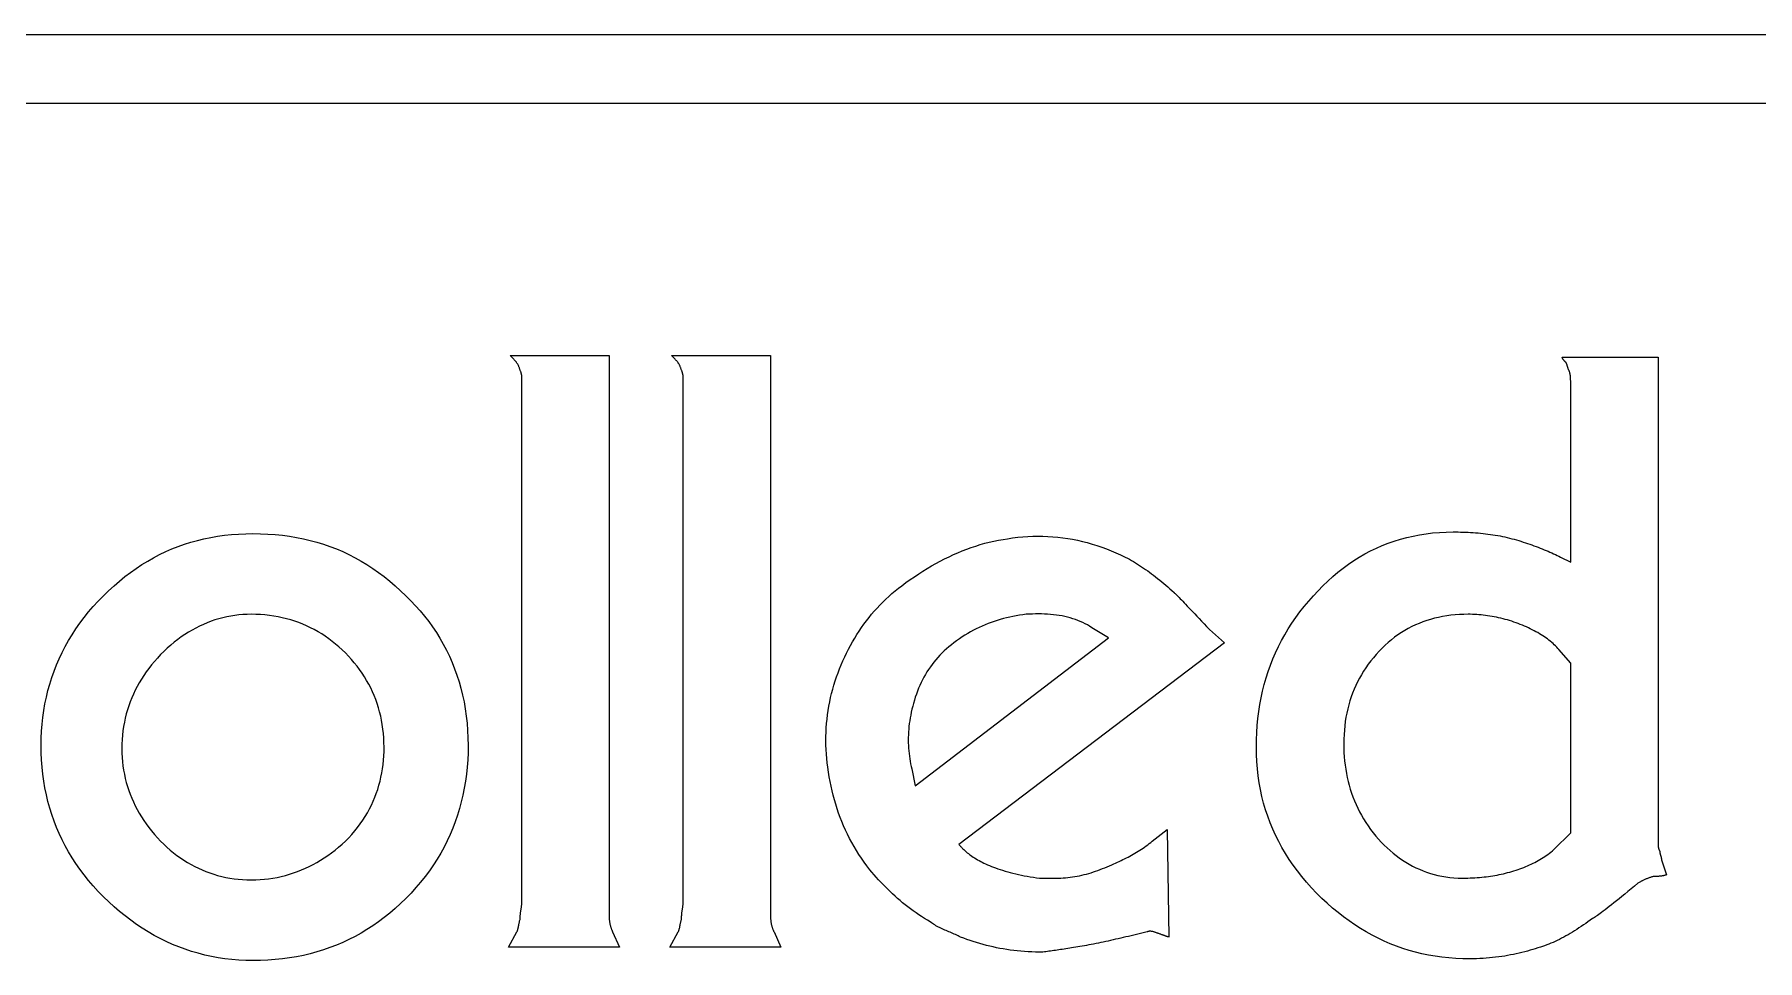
# Model space of a CAD drawing. Extents: x 18 to 129, y 140 to 152.
# Drawn here: x 104.18 to 113.08, y 140.4 to 145.18 of the extents above; entities that cross this region are included whole.
import ezdxf

# ---------------------------------------------------------------- set-up
doc = ezdxf.new("R2010")
doc.units = 0
doc.layers.add('LAYER_1', color=7, linetype='CONTINUOUS')

msp = doc.modelspace()

# ---------------------------------------------------------------- linework, layer by layer
at = {"layer": 'LAYER_1', "color": 7}
for points in [[(74.0754, 145.1825), (128.7745, 145.1825), (128.7745, 144.8265), (74.0754, 144.8265)], [(105.9885, 141.5006), (105.9885, 141.5006)], [(106.4227, 141.5093), (106.4227, 141.5093)], [(109.0713, 140.9101), (109.0713, 140.9101)]]:
    msp.add_lwpolyline(points, close=True, dxfattribs=at)
for points in [[(106.6832, 143.4718), (106.6821, 143.474), (106.6809, 143.4762), (106.6796, 143.4783), (106.6782, 143.4805), (106.6767, 143.4827), (106.6752, 143.4848), (106.6736, 143.487), (106.672, 143.4892), (106.6702, 143.4914), (106.6685, 143.4935), (106.6666, 143.4957), (106.6648, 143.4979), (106.6628, 143.5), (106.6609, 143.5022), (106.6589, 143.5044), (106.6568, 143.5065), (106.6548, 143.5087), (106.6527, 143.5109), (106.6506, 143.5131), (106.6484, 143.5152), (106.6463, 143.5174), (106.6441, 143.5196), (106.642, 143.5217), (106.6398, 143.5239)], [(106.6398, 143.5239), (107.1521, 143.5239), (107.1521, 140.7017)], [(107.5169, 143.4718), (107.5157, 143.474), (107.5145, 143.4762), (107.5132, 143.4783), (107.5118, 143.4805), (107.5104, 143.4827), (107.5088, 143.4848), (107.5073, 143.487), (107.5056, 143.4892), (107.5039, 143.4914), (107.5021, 143.4935), (107.5003, 143.4957), (107.4984, 143.4979), (107.4965, 143.5), (107.4945, 143.5022), (107.4925, 143.5044), (107.4905, 143.5065), (107.4884, 143.5087), (107.4863, 143.5109), (107.4842, 143.5131), (107.4821, 143.5152), (107.4799, 143.5174), (107.4778, 143.5196), (107.4756, 143.5217), (107.4734, 143.5239)], [(107.4734, 143.5239), (107.9858, 143.5239), (107.9858, 140.7017)], [(112.0932, 143.4892), (112.0921, 143.4903), (112.091, 143.4913), (112.09, 143.4924), (112.0889, 143.4935), (112.0878, 143.4946), (112.0868, 143.4957), (112.0858, 143.4968), (112.0848, 143.4979), (112.0839, 143.499), (112.083, 143.5), (112.0821, 143.5011), (112.0813, 143.5022), (112.0805, 143.5033), (112.0797, 143.5044), (112.079, 143.5055), (112.0784, 143.5065), (112.0778, 143.5076), (112.0773, 143.5087), (112.0769, 143.5098), (112.0765, 143.5109), (112.0762, 143.512), (112.076, 143.5131), (112.0759, 143.5141), (112.0758, 143.5152)], [(112.0758, 143.5152), (112.5708, 143.5152), (112.5708, 141.0056)], [(106.7006, 143.411), (106.7005, 143.4132), (106.7004, 143.4154), (106.7002, 143.4176), (106.6999, 143.4198), (106.6995, 143.422), (106.6991, 143.4242), (106.6986, 143.4264), (106.698, 143.4287), (106.6974, 143.431), (106.6967, 143.4334), (106.696, 143.4357), (106.6952, 143.4382), (106.6943, 143.4406), (106.6934, 143.4431), (106.6925, 143.4457), (106.6916, 143.4483), (106.6906, 143.451), (106.6896, 143.4538), (106.6886, 143.4566), (106.6875, 143.4595), (106.6865, 143.4624), (106.6854, 143.4655), (106.6843, 143.4686), (106.6832, 143.4718)], [(107.5342, 143.411), (107.5342, 143.4132), (107.5341, 143.4154), (107.5338, 143.4176), (107.5335, 143.4198), (107.5332, 143.422), (107.5327, 143.4242), (107.5322, 143.4264), (107.5317, 143.4287), (107.531, 143.431), (107.5303, 143.4334), (107.5296, 143.4357), (107.5288, 143.4382), (107.528, 143.4406), (107.5271, 143.4431), (107.5262, 143.4457), (107.5252, 143.4483), (107.5242, 143.451), (107.5232, 143.4538), (107.5222, 143.4566), (107.5212, 143.4595), (107.5201, 143.4624), (107.519, 143.4655), (107.5179, 143.4686), (107.5169, 143.4718)], [(112.1106, 143.4458), (112.1095, 143.4479), (112.1086, 143.4501), (112.1077, 143.4523), (112.1069, 143.4544), (112.1061, 143.4565), (112.1054, 143.4587), (112.1048, 143.4607), (112.1041, 143.4628), (112.1035, 143.4648), (112.103, 143.4668), (112.1024, 143.4688), (112.1019, 143.4707), (112.1013, 143.4726), (112.1008, 143.4744), (112.1002, 143.4762), (112.0996, 143.4779), (112.099, 143.4796), (112.0984, 143.4812), (112.0977, 143.4827), (112.0969, 143.4842), (112.0961, 143.4855), (112.0952, 143.4868), (112.0942, 143.488), (112.0932, 143.4892)], [(112.1193, 143.3763), (112.1193, 143.3795), (112.1193, 143.3828), (112.1192, 143.386), (112.1192, 143.3893), (112.1192, 143.3925), (112.1191, 143.3957), (112.119, 143.3989), (112.1189, 143.402), (112.1188, 143.4051), (112.1186, 143.4082), (112.1184, 143.4113), (112.1182, 143.4143), (112.1179, 143.4172), (112.1175, 143.4202), (112.1171, 143.423), (112.1167, 143.4258), (112.1162, 143.4286), (112.1156, 143.4312), (112.1149, 143.4339), (112.1142, 143.4364), (112.1134, 143.4389), (112.1126, 143.4412), (112.1116, 143.4435), (112.1106, 143.4458)], [(106.7006, 140.7017), (106.7006, 143.411)], [(107.5342, 140.7017), (107.5342, 143.411)], [(112.0672, 142.4819), (112.1193, 142.4558), (112.1193, 143.3502)], [(104.5383, 142.2821), (104.5656, 142.3087), (104.5933, 142.3341), (104.6214, 142.3583), (104.6498, 142.3813), (104.6787, 142.4032), (104.7079, 142.4239), (104.7376, 142.4435), (104.7676, 142.4619), (104.7981, 142.4792), (104.829, 142.4953), (104.8604, 142.5103), (104.8922, 142.5242), (104.9244, 142.5369), (104.9571, 142.5485), (104.9903, 142.559), (105.024, 142.5684), (105.0581, 142.5766), (105.0927, 142.5838), (105.1278, 142.5898), (105.1635, 142.5947), (105.1996, 142.5985), (105.2363, 142.6013), (105.2735, 142.6029), (105.3112, 142.6034)], [(105.3112, 142.6034), (105.35, 142.6029), (105.3882, 142.6013), (105.426, 142.5985), (105.4632, 142.5947), (105.4999, 142.5898), (105.536, 142.5838), (105.5716, 142.5766), (105.6067, 142.5684), (105.6413, 142.559), (105.6754, 142.5485), (105.709, 142.5369), (105.7421, 142.5242), (105.7747, 142.5103), (105.8068, 142.4953), (105.8384, 142.4792), (105.8695, 142.4619), (105.9001, 142.4435), (105.9303, 142.4239), (105.96, 142.4032), (105.9892, 142.3813), (106.0179, 142.3583), (106.0462, 142.3341), (106.074, 142.3087), (106.1014, 142.2821)], [(108.6631, 142.3342), (108.6849, 142.3503), (108.7067, 142.3659), (108.7287, 142.381), (108.7507, 142.3957), (108.7728, 142.4098), (108.795, 142.4235), (108.8173, 142.4367), (108.8397, 142.4494), (108.8622, 142.4616), (108.8847, 142.4732), (108.9074, 142.4843), (108.9301, 142.4949), (108.953, 142.5049), (108.9759, 142.5144), (108.9989, 142.5234), (109.022, 142.5317), (109.0452, 142.5395), (109.0685, 142.5467), (109.0919, 142.5534), (109.1154, 142.5594), (109.139, 142.5648), (109.1626, 142.5696), (109.1864, 142.5738), (109.2102, 142.5774)], [(109.2102, 142.5774), (109.2362, 142.5814), (109.2623, 142.5846), (109.2883, 142.5872), (109.3143, 142.589), (109.3403, 142.5901), (109.3662, 142.5906), (109.3921, 142.5903), (109.418, 142.5893), (109.4437, 142.5876), (109.4695, 142.5853), (109.4951, 142.5822), (109.5206, 142.5785), (109.5461, 142.5741), (109.5715, 142.569), (109.5967, 142.5632), (109.6219, 142.5568), (109.6469, 142.5497), (109.6718, 142.542), (109.6966, 142.5336), (109.7212, 142.5245), (109.7456, 142.5148), (109.7699, 142.5045), (109.7941, 142.4935), (109.8181, 142.4819)], [(110.7906, 142.2821), (110.8148, 142.3087), (110.8395, 142.3342), (110.8647, 142.3586), (110.8905, 142.382), (110.9167, 142.4042), (110.9436, 142.4253), (110.9709, 142.4453), (110.9987, 142.4642), (111.0271, 142.4819), (111.056, 142.4986), (111.0853, 142.5141), (111.1152, 142.5285), (111.1456, 142.5418), (111.1764, 142.5539), (111.2078, 142.5649), (111.2396, 142.5748), (111.2719, 142.5835), (111.3047, 142.5911), (111.338, 142.5975), (111.3718, 142.6027), (111.406, 142.6068), (111.4407, 142.6098), (111.4758, 142.6115), (111.5114, 142.6121)], [(111.5114, 142.6121), (111.5244, 142.6121), (111.5374, 142.6119), (111.5505, 142.6117), (111.5635, 142.6114), (111.5764, 142.6109), (111.5894, 142.6104), (111.6024, 142.6097), (111.6153, 142.6089), (111.6282, 142.608), (111.641, 142.607), (111.6538, 142.6058), (111.6666, 142.6045), (111.6793, 142.6031), (111.692, 142.6015), (111.7047, 142.5998), (111.7172, 142.598), (111.7297, 142.596), (111.7422, 142.5938), (111.7546, 142.5915), (111.7669, 142.589), (111.7791, 142.5864), (111.7913, 142.5835), (111.8033, 142.5805), (111.8153, 142.5774)], [(111.8153, 142.5774), (111.8272, 142.5741), (111.839, 142.5707), (111.8507, 142.5672), (111.8623, 142.5637), (111.8738, 142.56), (111.8852, 142.5564), (111.8965, 142.5526), (111.9076, 142.5488), (111.9187, 142.5449), (111.9296, 142.5409), (111.9404, 142.5369), (111.951, 142.5329), (111.9615, 142.5288), (111.9719, 142.5246), (111.9821, 142.5205), (111.9922, 142.5163), (112.0022, 142.512), (112.0119, 142.5078), (112.0216, 142.5035), (112.031, 142.4992), (112.0403, 142.4949), (112.0494, 142.4905), (112.0584, 142.4862), (112.0672, 142.4819)], [(109.8181, 142.4819), (109.8289, 142.4764), (109.8396, 142.4707), (109.8503, 142.4648), (109.8608, 142.4587), (109.8714, 142.4525), (109.8818, 142.4461), (109.8923, 142.4394), (109.9026, 142.4327), (109.913, 142.4257), (109.9233, 142.4186), (109.9337, 142.4112), (109.944, 142.4037), (109.9543, 142.396), (109.9646, 142.3882), (109.9749, 142.3801), (109.9853, 142.3719), (109.9957, 142.3635), (110.0061, 142.3549), (110.0166, 142.3461), (110.0271, 142.3371), (110.0377, 142.328), (110.0484, 142.3187), (110.0591, 142.3092), (110.0699, 142.2995)], [(104.217, 141.5093), (104.2176, 141.546), (104.2192, 141.5824), (104.2219, 141.6184), (104.2257, 141.654), (104.2307, 141.6892), (104.2367, 141.7241), (104.2438, 141.7585), (104.2521, 141.7926), (104.2614, 141.8263), (104.2719, 141.8596), (104.2835, 141.8925), (104.2963, 141.925), (104.3101, 141.9571), (104.3251, 141.9888), (104.3413, 142.02), (104.3585, 142.0509), (104.377, 142.0813), (104.3965, 142.1113), (104.4173, 142.1409), (104.4391, 142.17), (104.4622, 142.1987), (104.4864, 142.227), (104.5118, 142.2548), (104.5383, 142.2821)], [(106.1014, 142.2821), (106.1269, 142.2569), (106.1515, 142.2309), (106.175, 142.2044), (106.1976, 142.1772), (106.2191, 142.1495), (106.2395, 142.1211), (106.2589, 142.0921), (106.2773, 142.0625), (106.2946, 142.0323), (106.3109, 142.0014), (106.3261, 141.97), (106.3402, 141.938), (106.3532, 141.9055), (106.3652, 141.8723), (106.376, 141.8385), (106.3857, 141.8042), (106.3943, 141.7693), (106.4018, 141.7338), (106.4082, 141.6978), (106.4134, 141.6612), (106.4174, 141.624), (106.4204, 141.5863), (106.4221, 141.5481), (106.4227, 141.5093)], [(108.3505, 141.9261), (108.3594, 141.9466), (108.3686, 141.9668), (108.3782, 141.9867), (108.3881, 142.0064), (108.3984, 142.0258), (108.4091, 142.0448), (108.4202, 142.0636), (108.4316, 142.0821), (108.4433, 142.1003), (108.4554, 142.1182), (108.4679, 142.1357), (108.4808, 142.153), (108.494, 142.1699), (108.5075, 142.1865), (108.5215, 142.2028), (108.5358, 142.2188), (108.5504, 142.2344), (108.5654, 142.2497), (108.5808, 142.2647), (108.5965, 142.2793), (108.6126, 142.2936), (108.6291, 142.3075), (108.6459, 142.321), (108.6631, 142.3342)], [(110.0699, 142.2995), (110.0712, 142.2982), (110.0731, 142.2963), (110.0756, 142.2938), (110.0786, 142.2908), (110.0821, 142.2872), (110.0862, 142.2831), (110.0908, 142.2784), (110.0959, 142.2731), (110.1016, 142.2673), (110.1079, 142.2609), (110.1147, 142.2539), (110.122, 142.2463), (110.1299, 142.2382), (110.1383, 142.2294), (110.1472, 142.2201), (110.1567, 142.2101), (110.1668, 142.1995), (110.1774, 142.1884), (110.1885, 142.1766), (110.2001, 142.1642), (110.2124, 142.1512), (110.2251, 142.1376), (110.2384, 142.1234), (110.2523, 142.1085)], [(110.4954, 141.5006), (110.4959, 141.5384), (110.4974, 141.5757), (110.4999, 141.6125), (110.5034, 141.6489), (110.5079, 141.6849), (110.5134, 141.7204), (110.52, 141.7555), (110.5276, 141.7901), (110.5361, 141.8242), (110.5458, 141.8579), (110.5564, 141.8911), (110.5681, 141.9239), (110.5809, 141.9563), (110.5946, 141.9881), (110.6095, 142.0196), (110.6253, 142.0506), (110.6423, 142.0811), (110.6602, 142.1112), (110.6793, 142.1408), (110.6994, 142.17), (110.7206, 142.1987), (110.7429, 142.227), (110.7662, 142.2548), (110.7906, 142.2821)], [(105.3025, 142.1866), (105.2809, 142.1862), (105.2594, 142.1852), (105.2382, 142.1834), (105.2171, 142.1808), (105.1962, 142.1776), (105.1755, 142.1736), (105.155, 142.1689), (105.1346, 142.1635), (105.1144, 142.1573), (105.0944, 142.1504), (105.0746, 142.1428), (105.055, 142.1345), (105.0356, 142.1255), (105.0163, 142.1157), (104.9972, 142.1052), (104.9783, 142.094), (104.9596, 142.082), (104.941, 142.0694), (104.9227, 142.056), (104.9045, 142.0419), (104.8865, 142.027), (104.8687, 142.0115), (104.851, 141.9952), (104.8336, 141.9782)], [(105.7888, 141.9869), (105.7723, 142.0028), (105.7555, 142.0182), (105.7383, 142.0329), (105.7208, 142.0469), (105.7029, 142.0603), (105.6847, 142.073), (105.6662, 142.0851), (105.6473, 142.0966), (105.628, 142.1073), (105.6085, 142.1174), (105.5886, 142.1268), (105.5684, 142.1356), (105.5479, 142.1437), (105.5271, 142.1511), (105.506, 142.1578), (105.4845, 142.1638), (105.4628, 142.1691), (105.4408, 142.1737), (105.4184, 142.1776), (105.3958, 142.1809), (105.3729, 142.1834), (105.3497, 142.1852), (105.3262, 142.1862), (105.3025, 142.1866)], [(109.3057, 142.1866), (109.2884, 142.1843), (109.2713, 142.1817), (109.2544, 142.1788), (109.2377, 142.1757), (109.2211, 142.1722), (109.2046, 142.1684), (109.1884, 142.1643), (109.1722, 142.1599), (109.1563, 142.1552), (109.1405, 142.1501), (109.1248, 142.1446), (109.1092, 142.1388), (109.0938, 142.1327), (109.0786, 142.1262), (109.0634, 142.1193), (109.0484, 142.112), (109.0335, 142.1043), (109.0187, 142.0962), (109.0041, 142.0878), (108.9895, 142.0789), (108.9751, 142.0696), (108.9607, 142.0598), (108.9465, 142.0496), (108.9323, 142.039)], [(109.6444, 142.1171), (109.6333, 142.1245), (109.622, 142.1314), (109.6102, 142.1379), (109.5982, 142.144), (109.5858, 142.1496), (109.5731, 142.1549), (109.5602, 142.1597), (109.5469, 142.1641), (109.5334, 142.1681), (109.5196, 142.1718), (109.5056, 142.175), (109.4913, 142.1779), (109.4768, 142.1805), (109.4621, 142.1826), (109.4472, 142.1845), (109.4321, 142.186), (109.4168, 142.1871), (109.4014, 142.188), (109.3858, 142.1885), (109.37, 142.1887), (109.3541, 142.1886), (109.3381, 142.1882), (109.3219, 142.1876), (109.3057, 142.1866)], [(111.5895, 142.1866), (111.5669, 142.1863), (111.5445, 142.1853), (111.5224, 142.1837), (111.5006, 142.1815), (111.479, 142.1786), (111.4578, 142.1751), (111.4368, 142.1709), (111.4162, 142.166), (111.3958, 142.1605), (111.3758, 142.1543), (111.3561, 142.1475), (111.3366, 142.1399), (111.3175, 142.1317), (111.2987, 142.1228), (111.2803, 142.1133), (111.2621, 142.103), (111.2443, 142.092), (111.2269, 142.0804), (111.2097, 142.068), (111.1929, 142.0549), (111.1765, 142.0412), (111.1604, 142.0267), (111.1447, 142.0115), (111.1293, 141.9956)], [(111.8587, 142.1345), (111.8478, 142.1388), (111.8369, 142.1428), (111.8258, 142.1467), (111.8147, 142.1504), (111.8035, 142.154), (111.7923, 142.1573), (111.781, 142.1605), (111.7697, 142.1635), (111.7583, 142.1663), (111.7469, 142.1689), (111.7355, 142.1713), (111.7241, 142.1736), (111.7128, 142.1757), (111.7014, 142.1776), (111.69, 142.1793), (111.6786, 142.1808), (111.6673, 142.1822), (111.656, 142.1834), (111.6448, 142.1844), (111.6336, 142.1852), (111.6225, 142.1858), (111.6114, 142.1863), (111.6004, 142.1865), (111.5895, 142.1866)], [(110.2523, 142.1085), (110.3304, 142.039), (108.9584, 140.9969)], [(109.7312, 142.065), (109.6444, 142.1171)], [(112.0585, 142.0043), (112.0529, 142.0107), (112.0471, 142.0171), (112.041, 142.0234), (112.0346, 142.0296), (112.028, 142.0357), (112.0212, 142.0417), (112.014, 142.0476), (112.0067, 142.0535), (111.9991, 142.0592), (111.9913, 142.0649), (111.9832, 142.0704), (111.9749, 142.0759), (111.9664, 142.0813), (111.9576, 142.0866), (111.9487, 142.0918), (111.9395, 142.0969), (111.9301, 142.1019), (111.9205, 142.1068), (111.9107, 142.1117), (111.9007, 142.1164), (111.8905, 142.1211), (111.8801, 142.1256), (111.8695, 142.1301), (111.8587, 142.1345)], [(108.7152, 141.3877), (108.7326, 141.3009), (109.7312, 142.065), (109.7312, 142.065)], [(108.9323, 142.039), (108.9195, 142.0291), (108.907, 142.0189), (108.8949, 142.0085), (108.8831, 141.9977), (108.8717, 141.9868), (108.8607, 141.9755), (108.85, 141.964), (108.8397, 141.9522), (108.8297, 141.9401), (108.8201, 141.9277), (108.8109, 141.9151), (108.8021, 141.9022), (108.7936, 141.8891), (108.7854, 141.8756), (108.7776, 141.8619), (108.7702, 141.8479), (108.7632, 141.8337), (108.7565, 141.8192), (108.7501, 141.8044), (108.7442, 141.7893), (108.7386, 141.774), (108.7333, 141.7584), (108.7284, 141.7425), (108.7239, 141.7264)], [(111.1293, 141.9956), (111.1144, 141.9792), (111.1002, 141.9625), (111.0866, 141.9455), (111.0736, 141.9282), (111.0612, 141.9107), (111.0495, 141.8929), (111.0384, 141.8747), (111.028, 141.8563), (111.0182, 141.8376), (111.009, 141.8186), (111.0005, 141.7992), (110.9925, 141.7796), (110.9853, 141.7596), (110.9786, 141.7393), (110.9726, 141.7187), (110.9672, 141.6977), (110.9625, 141.6765), (110.9583, 141.6549), (110.9549, 141.6329), (110.952, 141.6106), (110.9498, 141.588), (110.9482, 141.565), (110.9473, 141.5417), (110.9469, 141.518)], [(112.1193, 141.0577), (112.1193, 141.9348), (112.0585, 142.0043)], [(104.8336, 141.9782), (104.8176, 141.9607), (104.8023, 141.9431), (104.7876, 141.9252), (104.7735, 141.9072), (104.7601, 141.8889), (104.7474, 141.8705), (104.7353, 141.8518), (104.7239, 141.8328), (104.7131, 141.8136), (104.703, 141.7942), (104.6936, 141.7745), (104.6849, 141.7546), (104.6768, 141.7344), (104.6694, 141.7139), (104.6627, 141.6931), (104.6567, 141.672), (104.6514, 141.6506), (104.6467, 141.6289), (104.6428, 141.6069), (104.6396, 141.5846), (104.6371, 141.562), (104.6353, 141.539), (104.6342, 141.5156), (104.6338, 141.4919)], [(105.9885, 141.5006), (105.9881, 141.5243), (105.9871, 141.5478), (105.9853, 141.571), (105.9828, 141.5939), (105.9795, 141.6165), (105.9756, 141.6389), (105.971, 141.6609), (105.9657, 141.6826), (105.9597, 141.7041), (105.953, 141.7252), (105.9456, 141.746), (105.9375, 141.7665), (105.9287, 141.7867), (105.9193, 141.8066), (105.9092, 141.8261), (105.8985, 141.8454), (105.887, 141.8643), (105.8749, 141.8828), (105.8622, 141.901), (105.8488, 141.9189), (105.8348, 141.9364), (105.8201, 141.9536), (105.8047, 141.9704), (105.7888, 141.9869)], [(108.281, 141.3964), (108.278, 141.4192), (108.2756, 141.442), (108.2737, 141.4648), (108.2723, 141.4875), (108.2715, 141.5102), (108.2711, 141.5329), (108.2713, 141.5555), (108.272, 141.5781), (108.2732, 141.6006), (108.275, 141.6231), (108.2772, 141.6455), (108.2799, 141.6678), (108.2832, 141.69), (108.2869, 141.7121), (108.2911, 141.7341), (108.2958, 141.756), (108.301, 141.7777), (108.3067, 141.7994), (108.3128, 141.8209), (108.3194, 141.8422), (108.3265, 141.8635), (108.334, 141.8845), (108.342, 141.9054), (108.3505, 141.9261)], [(108.7239, 141.7264), (108.7197, 141.7112), (108.7159, 141.6962), (108.7125, 141.6812), (108.7094, 141.6663), (108.7066, 141.6515), (108.7042, 141.6368), (108.7022, 141.6222), (108.7004, 141.6077), (108.699, 141.5933), (108.6979, 141.5789), (108.6972, 141.5647), (108.6968, 141.5505), (108.6966, 141.5365), (108.6968, 141.5225), (108.6974, 141.5086), (108.6982, 141.4948), (108.6993, 141.4811), (108.7007, 141.4675), (108.7024, 141.454), (108.7044, 141.4405), (108.7067, 141.4272), (108.7092, 141.4139), (108.7121, 141.4008), (108.7152, 141.3877)], [(104.5383, 140.7277), (104.5118, 140.7551), (104.4864, 140.7829), (104.4622, 140.8112), (104.4391, 140.8399), (104.4173, 140.8691), (104.3965, 140.8987), (104.377, 140.9288), (104.3585, 140.9593), (104.3413, 140.9903), (104.3251, 141.0217), (104.3101, 141.0536), (104.2963, 141.0859), (104.2835, 141.1187), (104.2719, 141.152), (104.2614, 141.1857), (104.2521, 141.2198), (104.2438, 141.2544), (104.2367, 141.2895), (104.2307, 141.325), (104.2257, 141.3609), (104.2219, 141.3973), (104.2192, 141.4342), (104.2176, 141.4715), (104.217, 141.5093)], [(104.6338, 141.4919), (104.6342, 141.4692), (104.6353, 141.4469), (104.6371, 141.4247), (104.6396, 141.4029), (104.6428, 141.3812), (104.6467, 141.3599), (104.6514, 141.3388), (104.6567, 141.3179), (104.6627, 141.2973), (104.6694, 141.2769), (104.6768, 141.2567), (104.6849, 141.2368), (104.6936, 141.2171), (104.703, 141.1976), (104.7131, 141.1784), (104.7239, 141.1593), (104.7353, 141.1405), (104.7474, 141.1219), (104.7601, 141.1035), (104.7735, 141.0853), (104.7876, 141.0672), (104.8023, 141.0494), (104.8176, 141.0318), (104.8336, 141.0143)], [(105.7888, 141.0143), (105.8057, 141.0318), (105.8219, 141.0496), (105.8373, 141.0676), (105.8518, 141.0859), (105.8656, 141.1044), (105.8786, 141.1233), (105.8908, 141.1423), (105.9023, 141.1616), (105.913, 141.1811), (105.923, 141.2009), (105.9322, 141.2209), (105.9407, 141.2412), (105.9485, 141.2616), (105.9556, 141.2823), (105.9619, 141.3032), (105.9676, 141.3243), (105.9726, 141.3457), (105.9768, 141.3672), (105.9804, 141.389), (105.9834, 141.4109), (105.9856, 141.433), (105.9872, 141.4554), (105.9882, 141.4779), (105.9885, 141.5006)], [(106.4227, 141.5093), (106.4222, 141.4715), (106.4205, 141.434), (106.4178, 141.397), (106.414, 141.3603), (106.409, 141.324), (106.403, 141.2881), (106.3959, 141.2526), (106.3876, 141.2176), (106.3783, 141.1829), (106.3678, 141.1487), (106.3562, 141.1149), (106.3435, 141.0816), (106.3296, 141.0487), (106.3146, 141.0163), (106.2985, 140.9843), (106.2812, 140.9529), (106.2628, 140.9219), (106.2432, 140.8914), (106.2225, 140.8614), (106.2006, 140.8319), (106.1775, 140.8029), (106.1533, 140.7744), (106.1279, 140.7465), (106.1014, 140.7191)], [(110.8341, 140.7191), (110.8064, 140.7464), (110.78, 140.7742), (110.7547, 140.8025), (110.7306, 140.8312), (110.7076, 140.8604), (110.6859, 140.89), (110.6653, 140.9201), (110.6459, 140.9506), (110.6277, 140.9816), (110.6106, 141.013), (110.5948, 141.0449), (110.5801, 141.0773), (110.5665, 141.11), (110.5542, 141.1433), (110.543, 141.177), (110.533, 141.2111), (110.5242, 141.2457), (110.5166, 141.2808), (110.5101, 141.3163), (110.5048, 141.3522), (110.5007, 141.3887), (110.4977, 141.4255), (110.496, 141.4628), (110.4954, 141.5006)], [(110.9469, 141.518), (110.9472, 141.4953), (110.948, 141.4729), (110.9494, 141.4508), (110.9513, 141.4289), (110.9538, 141.4073), (110.9569, 141.3859), (110.9605, 141.3648), (110.9646, 141.344), (110.9694, 141.3233), (110.9747, 141.303), (110.9806, 141.2828), (110.9871, 141.2629), (110.9942, 141.2432), (111.0019, 141.2237), (111.0101, 141.2044), (111.019, 141.1854), (111.0285, 141.1666), (111.0385, 141.148), (111.0492, 141.1295), (111.0605, 141.1113), (111.0724, 141.0933), (111.085, 141.0755), (111.0981, 141.0578), (111.1119, 141.0404)], [(108.4981, 140.8667), (108.4832, 140.8863), (108.4688, 140.9061), (108.455, 140.9261), (108.4416, 140.9463), (108.4288, 140.9667), (108.4166, 140.9873), (108.4048, 141.0081), (108.3936, 141.0291), (108.3829, 141.0503), (108.3727, 141.0717), (108.363, 141.0934), (108.3538, 141.1153), (108.3451, 141.1374), (108.3368, 141.1597), (108.3291, 141.1822), (108.3219, 141.205), (108.3151, 141.2281), (108.3088, 141.2514), (108.303, 141.2749), (108.2977, 141.2987), (108.2929, 141.3227), (108.2885, 141.347), (108.2845, 141.3716), (108.281, 141.3964)], [(104.8336, 141.0143), (104.85, 140.9983), (104.8667, 140.983), (104.8836, 140.9683), (104.9009, 140.9543), (104.9184, 140.9409), (104.9361, 140.9281), (104.9542, 140.9161), (104.9725, 140.9046), (104.9911, 140.8939), (105.01, 140.8838), (105.0291, 140.8743), (105.0485, 140.8656), (105.0682, 140.8575), (105.0881, 140.8501), (105.1083, 140.8434), (105.1288, 140.8374), (105.1496, 140.8321), (105.1706, 140.8275), (105.1919, 140.8235), (105.2135, 140.8203), (105.2353, 140.8178), (105.2574, 140.816), (105.2798, 140.8149), (105.3025, 140.8146)], [(105.3025, 140.8146), (105.3252, 140.8149), (105.3477, 140.816), (105.37, 140.8178), (105.3922, 140.8203), (105.4141, 140.8235), (105.4359, 140.8275), (105.4574, 140.8321), (105.4787, 140.8374), (105.4999, 140.8434), (105.5208, 140.8501), (105.5415, 140.8575), (105.5619, 140.8656), (105.5822, 140.8743), (105.6022, 140.8838), (105.6219, 140.8939), (105.6415, 140.9046), (105.6608, 140.9161), (105.6798, 140.9281), (105.6986, 140.9409), (105.7172, 140.9543), (105.7355, 140.9683), (105.7535, 140.983), (105.7713, 140.9983), (105.7888, 141.0143)], [(109.7486, 140.8927), (109.7583, 140.8971), (109.7679, 140.9014), (109.7775, 140.9058), (109.7869, 140.9102), (109.7963, 140.9146), (109.8056, 140.9191), (109.8148, 140.9236), (109.8238, 140.9281), (109.8328, 140.9327), (109.8418, 140.9374), (109.8506, 140.9422), (109.8593, 140.947), (109.8679, 140.9519), (109.8765, 140.957), (109.8849, 140.9621), (109.8933, 140.9673), (109.9016, 140.9727), (109.9098, 140.9782), (109.9179, 140.9838), (109.9259, 140.9896), (109.9338, 140.9955), (109.9416, 141.0016), (109.9494, 141.0079), (109.957, 141.0143)], [(109.957, 141.0143), (110.0352, 141.0751), (110.0438, 140.5193)], [(111.1119, 141.0404), (111.1262, 141.0243), (111.1407, 141.0089), (111.1555, 140.994), (111.1706, 140.9796), (111.186, 140.9659), (111.2016, 140.9527), (111.2176, 140.9401), (111.2338, 140.9281), (111.2504, 140.9167), (111.2672, 140.9059), (111.2844, 140.8958), (111.3019, 140.8862), (111.3197, 140.8773), (111.3378, 140.869), (111.3563, 140.8614), (111.375, 140.8545), (111.3941, 140.8482), (111.4136, 140.8425), (111.4333, 140.8376), (111.4535, 140.8333), (111.4739, 140.8297), (111.4947, 140.8269), (111.5159, 140.8247), (111.5374, 140.8233)], [(112.0324, 140.9709), (112.1193, 141.0577), (112.1193, 141.0577)], [(108.9584, 140.9969), (108.9596, 140.9957), (108.9611, 140.9941), (108.9629, 140.9921), (108.9649, 140.9899), (108.9673, 140.9874), (108.9699, 140.9846), (108.9728, 140.9816), (108.9761, 140.9783), (108.9796, 140.9748), (108.9834, 140.9711), (108.9876, 140.9673), (108.992, 140.9633), (108.9968, 140.9592), (109.0019, 140.9549), (109.0073, 140.9506), (109.013, 140.9461), (109.0191, 140.9416), (109.0255, 140.9371), (109.0323, 140.9326), (109.0394, 140.928), (109.0468, 140.9235), (109.0546, 140.9189), (109.0628, 140.9145), (109.0713, 140.9101)], [(111.8153, 140.858), (111.8261, 140.8613), (111.8367, 140.8647), (111.8471, 140.8682), (111.8573, 140.8718), (111.8674, 140.8755), (111.8773, 140.8793), (111.8871, 140.8832), (111.8967, 140.8873), (111.9062, 140.8914), (111.9155, 140.8957), (111.9246, 140.9001), (111.9336, 140.9047), (111.9425, 140.9094), (111.9513, 140.9142), (111.9599, 140.9191), (111.9684, 140.9242), (111.9768, 140.9295), (111.9851, 140.9349), (111.9932, 140.9405), (112.0013, 140.9462), (112.0092, 140.9521), (112.017, 140.9582), (112.0248, 140.9645), (112.0324, 140.9709)], [(112.5708, 141.0056), (112.5708, 141.0035), (112.5708, 141.0014), (112.5708, 140.9995), (112.5708, 140.9976), (112.5709, 140.9957), (112.5709, 140.9939), (112.571, 140.9922), (112.5711, 140.9905), (112.5713, 140.9888), (112.5714, 140.9872), (112.5716, 140.9855), (112.5719, 140.9839), (112.5722, 140.9823), (112.5725, 140.9806), (112.5729, 140.979), (112.5734, 140.9773), (112.5739, 140.9756), (112.5745, 140.9739), (112.5751, 140.9721), (112.5758, 140.9702), (112.5766, 140.9683), (112.5775, 140.9664), (112.5784, 140.9643), (112.5795, 140.9622)], [(112.5795, 140.9622), (112.5795, 140.9601), (112.5797, 140.958), (112.5799, 140.9561), (112.5801, 140.9542), (112.5805, 140.9523), (112.5808, 140.9505), (112.5813, 140.9488), (112.5817, 140.9471), (112.5822, 140.9454), (112.5828, 140.9438), (112.5833, 140.9421), (112.5838, 140.9405), (112.5844, 140.9389), (112.5849, 140.9372), (112.5854, 140.9356), (112.5859, 140.9339), (112.5864, 140.9322), (112.5868, 140.9304), (112.5872, 140.9287), (112.5875, 140.9268), (112.5878, 140.9249), (112.588, 140.9229), (112.5881, 140.9209), (112.5882, 140.9188)], [(108.8107, 140.5975), (108.7956, 140.6063), (108.7807, 140.6154), (108.766, 140.6247), (108.7514, 140.6343), (108.737, 140.6441), (108.7228, 140.6542), (108.7088, 140.6645), (108.695, 140.675), (108.6813, 140.6857), (108.6678, 140.6966), (108.6545, 140.7078), (108.6414, 140.7191), (108.6285, 140.7306), (108.6157, 140.7422), (108.6031, 140.754), (108.5908, 140.766), (108.5785, 140.7782), (108.5665, 140.7904), (108.5547, 140.8028), (108.543, 140.8154), (108.5315, 140.8281), (108.5202, 140.8408), (108.5091, 140.8537), (108.4981, 140.8667)], [(109.0713, 140.9101), (109.0791, 140.9058), (109.0875, 140.9014), (109.0964, 140.8971), (109.1058, 140.8928), (109.1157, 140.8885), (109.1261, 140.8843), (109.1369, 140.8801), (109.1481, 140.876), (109.1598, 140.8719), (109.1719, 140.8679), (109.1843, 140.864), (109.1972, 140.8602), (109.2104, 140.8564), (109.2239, 140.8528), (109.2378, 140.8492), (109.252, 140.8458), (109.2665, 140.8425), (109.2813, 140.8393), (109.2963, 140.8362), (109.3117, 140.8333), (109.3272, 140.8306), (109.343, 140.828), (109.359, 140.8255), (109.3752, 140.8233)], [(109.462, 140.8233), (109.474, 140.8234), (109.4859, 140.8238), (109.4978, 140.8245), (109.5098, 140.8254), (109.5217, 140.8266), (109.5337, 140.828), (109.5456, 140.8297), (109.5575, 140.8316), (109.5695, 140.8338), (109.5814, 140.8362), (109.5934, 140.8388), (109.6053, 140.8417), (109.6172, 140.8448), (109.6292, 140.8481), (109.6411, 140.8517), (109.6531, 140.8554), (109.665, 140.8594), (109.6769, 140.8636), (109.6889, 140.8679), (109.7008, 140.8725), (109.7128, 140.8773), (109.7247, 140.8822), (109.7366, 140.8874), (109.7486, 140.8927)], [(111.5374, 140.8233), (111.5504, 140.8233), (111.5631, 140.8234), (111.5757, 140.8237), (111.5882, 140.824), (111.6005, 140.8245), (111.6126, 140.825), (111.6246, 140.8257), (111.6365, 140.8265), (111.6483, 140.8274), (111.6599, 140.8284), (111.6715, 140.8296), (111.6829, 140.8309), (111.6943, 140.8323), (111.7055, 140.8338), (111.7167, 140.8356), (111.7278, 140.8374), (111.7389, 140.8394), (111.7499, 140.8416), (111.7609, 140.8439), (111.7718, 140.8464), (111.7827, 140.849), (111.7936, 140.8518), (111.8045, 140.8548), (111.8153, 140.858)], [(112.6142, 140.8406), (112.611, 140.8396), (112.6077, 140.8386), (112.6045, 140.8378), (112.6012, 140.837), (112.598, 140.8362), (112.5948, 140.8356), (112.5917, 140.835), (112.5885, 140.8345), (112.5854, 140.8341), (112.5823, 140.8337), (112.5793, 140.8333), (112.5762, 140.833), (112.5733, 140.8328), (112.5704, 140.8326), (112.5675, 140.8324), (112.5647, 140.8323), (112.562, 140.8322), (112.5593, 140.8321), (112.5567, 140.832), (112.5541, 140.832), (112.5517, 140.832), (112.5493, 140.8319), (112.547, 140.8319), (112.5448, 140.8319)], [(112.5882, 140.9188), (112.6142, 140.8406), (112.6142, 140.8406)], [(112.4666, 140.7972), (112.4485, 140.7823), (112.4312, 140.7681), (112.4145, 140.7545), (112.3986, 140.7415), (112.3834, 140.7291), (112.3689, 140.7174), (112.3552, 140.7063), (112.3421, 140.6959), (112.3298, 140.6861), (112.3183, 140.6769), (112.3074, 140.6684), (112.2973, 140.6604), (112.2879, 140.6532), (112.2792, 140.6465), (112.2712, 140.6405), (112.264, 140.6351), (112.2575, 140.6304), (112.2517, 140.6262), (112.2466, 140.6228), (112.2423, 140.6199), (112.2387, 140.6177), (112.2358, 140.6161), (112.2336, 140.6152), (112.2321, 140.6148)], [(112.5448, 140.8319), (112.5415, 140.8309), (112.5383, 140.8298), (112.535, 140.8287), (112.5317, 140.8276), (112.5285, 140.8264), (112.5252, 140.8253), (112.522, 140.8241), (112.5187, 140.8229), (112.5155, 140.8217), (112.5122, 140.8205), (112.5089, 140.8192), (112.5057, 140.8178), (112.5024, 140.8164), (112.4992, 140.815), (112.4959, 140.8135), (112.4927, 140.812), (112.4894, 140.8104), (112.4861, 140.8087), (112.4829, 140.807), (112.4796, 140.8052), (112.4764, 140.8033), (112.4731, 140.8014), (112.4699, 140.7993), (112.4666, 140.7972)], [(105.3112, 140.3978), (105.2744, 140.3983), (105.2381, 140.4001), (105.2021, 140.403), (105.1665, 140.4071), (105.1312, 140.4124), (105.0964, 140.4188), (105.0619, 140.4263), (105.0278, 140.4351), (104.9941, 140.4449), (104.9608, 140.4559), (104.9279, 140.4681), (104.8954, 140.4813), (104.8633, 140.4957), (104.8317, 140.5113), (104.8004, 140.5279), (104.7696, 140.5457), (104.7391, 140.5646), (104.7091, 140.5846), (104.6796, 140.6057), (104.6504, 140.6279), (104.6217, 140.6512), (104.5935, 140.6756), (104.5657, 140.7011), (104.5383, 140.7277)], [(106.1014, 140.7191), (106.074, 140.6925), (106.0462, 140.6671), (106.0179, 140.6429), (105.9892, 140.6199), (105.96, 140.598), (105.9303, 140.5773), (105.9001, 140.5577), (105.8695, 140.5393), (105.8384, 140.522), (105.8068, 140.5059), (105.7747, 140.4909), (105.7421, 140.477), (105.709, 140.4643), (105.6754, 140.4527), (105.6413, 140.4422), (105.6067, 140.4328), (105.5716, 140.4246), (105.536, 140.4174), (105.4999, 140.4114), (105.4632, 140.4065), (105.426, 140.4027), (105.3882, 140.3999), (105.35, 140.3983), (105.3112, 140.3978)], [(106.6919, 140.6148), (106.6919, 140.6191), (106.6921, 140.6234), (106.6923, 140.6275), (106.6925, 140.6315), (106.6929, 140.6355), (106.6933, 140.6394), (106.6937, 140.6432), (106.6942, 140.647), (106.6947, 140.6507), (106.6952, 140.6544), (106.6957, 140.658), (106.6962, 140.6615), (106.6968, 140.665), (106.6973, 140.6685), (106.6978, 140.6719), (106.6983, 140.6753), (106.6988, 140.6787), (106.6992, 140.682), (106.6996, 140.6853), (106.6999, 140.6886), (106.7002, 140.6919), (106.7004, 140.6952), (106.7005, 140.6984), (106.7006, 140.7017)], [(107.5255, 140.6148), (107.5256, 140.6191), (107.5257, 140.6234), (107.5259, 140.6275), (107.5262, 140.6315), (107.5265, 140.6355), (107.5269, 140.6394), (107.5273, 140.6432), (107.5278, 140.647), (107.5283, 140.6507), (107.5288, 140.6544), (107.5293, 140.658), (107.5299, 140.6615), (107.5304, 140.665), (107.531, 140.6685), (107.5315, 140.6719), (107.532, 140.6753), (107.5324, 140.6787), (107.5329, 140.682), (107.5333, 140.6853), (107.5336, 140.6886), (107.5339, 140.6919), (107.5341, 140.6952), (107.5342, 140.6984), (107.5342, 140.7017)], [(111.5982, 140.4064), (111.5616, 140.407), (111.5253, 140.4086), (111.4895, 140.4113), (111.4542, 140.4151), (111.4193, 140.42), (111.3848, 140.426), (111.3508, 140.433), (111.3171, 140.4412), (111.2839, 140.4504), (111.2512, 140.4607), (111.2188, 140.4721), (111.1868, 140.4846), (111.1553, 140.4982), (111.1241, 140.5128), (111.0934, 140.5286), (111.0631, 140.5454), (111.0331, 140.5633), (111.0035, 140.5823), (110.9743, 140.6024), (110.9455, 140.6235), (110.9171, 140.6458), (110.8891, 140.6691), (110.8614, 140.6935), (110.8341, 140.7191)], [(106.6745, 140.5454), (106.6756, 140.5476), (106.6765, 140.5497), (106.6774, 140.5519), (106.6782, 140.5541), (106.679, 140.5564), (106.6797, 140.5587), (106.6803, 140.561), (106.681, 140.5634), (106.6816, 140.5658), (106.6821, 140.5683), (106.6827, 140.5709), (106.6832, 140.5736), (106.6838, 140.5764), (106.6843, 140.5792), (106.6849, 140.5822), (106.6855, 140.5853), (106.6861, 140.5885), (106.6867, 140.5918), (106.6874, 140.5952), (106.6882, 140.5988), (106.689, 140.6026), (106.6899, 140.6065), (106.6909, 140.6106), (106.6919, 140.6148)], [(107.1521, 140.6148), (107.1522, 140.6116), (107.1523, 140.6083), (107.1525, 140.6051), (107.1528, 140.6019), (107.1532, 140.5986), (107.1536, 140.5954), (107.1541, 140.5923), (107.1547, 140.5891), (107.1553, 140.586), (107.156, 140.5829), (107.1568, 140.5799), (107.1576, 140.5769), (107.1584, 140.5739), (107.1593, 140.571), (107.1602, 140.5681), (107.1611, 140.5653), (107.1621, 140.5626), (107.1631, 140.5599), (107.1642, 140.5573), (107.1652, 140.5547), (107.1663, 140.5523), (107.1673, 140.5499), (107.1684, 140.5476), (107.1695, 140.5454)], [(107.5082, 140.5454), (107.5092, 140.5476), (107.5102, 140.5497), (107.5111, 140.5519), (107.5119, 140.5541), (107.5126, 140.5564), (107.5133, 140.5587), (107.514, 140.561), (107.5146, 140.5634), (107.5152, 140.5658), (107.5158, 140.5683), (107.5163, 140.5709), (107.5169, 140.5736), (107.5174, 140.5764), (107.518, 140.5792), (107.5185, 140.5822), (107.5191, 140.5853), (107.5197, 140.5885), (107.5204, 140.5918), (107.5211, 140.5952), (107.5218, 140.5988), (107.5227, 140.6026), (107.5235, 140.6065), (107.5245, 140.6106), (107.5255, 140.6148)], [(107.9858, 140.6148), (107.9858, 140.6116), (107.986, 140.6083), (107.9862, 140.6051), (107.9865, 140.6019), (107.9868, 140.5986), (107.9873, 140.5954), (107.9878, 140.5923), (107.9884, 140.5891), (107.989, 140.586), (107.9897, 140.5829), (107.9904, 140.5799), (107.9912, 140.5769), (107.992, 140.5739), (107.9929, 140.571), (107.9938, 140.5681), (107.9948, 140.5653), (107.9958, 140.5626), (107.9968, 140.5599), (107.9978, 140.5573), (107.9989, 140.5547), (107.9999, 140.5523), (108.001, 140.5499), (108.0021, 140.5476), (108.0032, 140.5454)], [(108.9671, 140.5193), (108.9605, 140.5226), (108.9539, 140.5257), (108.9472, 140.5288), (108.9404, 140.5318), (108.9336, 140.5347), (108.9268, 140.5377), (108.9199, 140.5406), (108.913, 140.5435), (108.9061, 140.5464), (108.8993, 140.5493), (108.8924, 140.5522), (108.8856, 140.5552), (108.8789, 140.5582), (108.8722, 140.5612), (108.8655, 140.5644), (108.859, 140.5676), (108.8525, 140.5709), (108.8462, 140.5743), (108.8399, 140.5778), (108.8338, 140.5815), (108.8278, 140.5852), (108.8219, 140.5892), (108.8163, 140.5932), (108.8107, 140.5975)], [(112.2321, 140.6148), (112.2203, 140.6063), (112.2084, 140.5978), (112.1967, 140.5896), (112.1851, 140.5816), (112.1735, 140.5738), (112.162, 140.5661), (112.1506, 140.5587), (112.1392, 140.5515), (112.1279, 140.5445), (112.1166, 140.5377), (112.1054, 140.5311), (112.0943, 140.5248), (112.0832, 140.5186), (112.0721, 140.5127), (112.0611, 140.5071), (112.0501, 140.5016), (112.0392, 140.4964), (112.0282, 140.4915), (112.0173, 140.4868), (112.0064, 140.4824), (111.9955, 140.4782), (111.9847, 140.4743), (111.9738, 140.4706), (111.963, 140.4672)], [(107.2042, 140.4672), (106.6311, 140.4672), (106.6745, 140.5454)], [(107.1695, 140.5454), (107.2043, 140.4672), (107.2042, 140.4672)], [(108.0379, 140.4672), (107.4648, 140.4672), (107.5082, 140.5454)], [(108.0032, 140.5454), (108.0379, 140.4672), (108.0379, 140.4672)], [(109.3926, 140.4412), (109.3731, 140.4413), (109.3538, 140.4417), (109.3347, 140.4424), (109.3158, 140.4434), (109.297, 140.4446), (109.2784, 140.4461), (109.26, 140.4478), (109.2417, 140.4499), (109.2236, 140.4522), (109.2056, 140.4548), (109.1877, 140.4576), (109.17, 140.4607), (109.1525, 140.4641), (109.135, 140.4678), (109.1177, 140.4717), (109.1005, 140.4759), (109.0835, 140.4804), (109.0665, 140.4851), (109.0497, 140.4902), (109.0329, 140.4955), (109.0163, 140.501), (108.9998, 140.5069), (108.9834, 140.513), (108.9671, 140.5193)], [(109.9309, 140.5454), (109.9169, 140.5421), (109.9029, 140.5389), (109.889, 140.5356), (109.8752, 140.5324), (109.8615, 140.5292), (109.8479, 140.526), (109.8344, 140.5228), (109.821, 140.5197), (109.8076, 140.5165), (109.7944, 140.5135), (109.7812, 140.5104), (109.7681, 140.5074), (109.7551, 140.5044), (109.7423, 140.5015), (109.7295, 140.4987), (109.7168, 140.4959), (109.7041, 140.4931), (109.6916, 140.4904), (109.6792, 140.4878), (109.6668, 140.4853), (109.6546, 140.4828), (109.6424, 140.4804), (109.6303, 140.4781), (109.6183, 140.4759)], [(109.9917, 140.5367), (109.9885, 140.5378), (109.9854, 140.5389), (109.9824, 140.5399), (109.9794, 140.541), (109.9765, 140.542), (109.9737, 140.5429), (109.9709, 140.5439), (109.9683, 140.5447), (109.9656, 140.5456), (109.9631, 140.5463), (109.9606, 140.547), (109.9581, 140.5476), (109.9557, 140.5481), (109.9533, 140.5485), (109.9509, 140.5487), (109.9486, 140.5489), (109.9464, 140.549), (109.9441, 140.5489), (109.9419, 140.5487), (109.9397, 140.5484), (109.9375, 140.5479), (109.9353, 140.5472), (109.9331, 140.5464), (109.9309, 140.5454)], [(110.0438, 140.5193), (110.0427, 140.5194), (110.0415, 140.5195), (110.0402, 140.5197), (110.0388, 140.52), (110.0373, 140.5204), (110.0357, 140.5208), (110.034, 140.5213), (110.0323, 140.5219), (110.0304, 140.5225), (110.0285, 140.5232), (110.0264, 140.524), (110.0243, 140.5248), (110.0221, 140.5256), (110.0198, 140.5265), (110.0174, 140.5274), (110.0149, 140.5283), (110.0123, 140.5293), (110.0096, 140.5303), (110.0069, 140.5314), (110.004, 140.5324), (110.0011, 140.5335), (109.9981, 140.5345), (109.9949, 140.5356), (109.9917, 140.5367)], [(109.6183, 140.4759), (109.6065, 140.4738), (109.595, 140.4718), (109.5837, 140.4698), (109.5727, 140.4679), (109.5619, 140.4661), (109.5513, 140.4644), (109.541, 140.4627), (109.5309, 140.4611), (109.5209, 140.4596), (109.5112, 140.4581), (109.5017, 140.4567), (109.4924, 140.4553), (109.4833, 140.454), (109.4743, 140.4527), (109.4655, 140.4514), (109.4569, 140.4502), (109.4484, 140.449), (109.44, 140.4478), (109.4318, 140.4467), (109.4238, 140.4456), (109.4158, 140.4445), (109.4079, 140.4434), (109.4002, 140.4423), (109.3926, 140.4412)], [(111.963, 140.4672), (111.9498, 140.4629), (111.9365, 140.4587), (111.9231, 140.4546), (111.9094, 140.4507), (111.8956, 140.4468), (111.8815, 140.4431), (111.8673, 140.4395), (111.853, 140.436), (111.8384, 140.4327), (111.8236, 140.4296), (111.8087, 140.4266), (111.7936, 140.4238), (111.7783, 140.4212), (111.7629, 140.4187), (111.7472, 140.4165), (111.7314, 140.4145), (111.7154, 140.4127), (111.6992, 140.411), (111.6828, 140.4097), (111.6663, 140.4085), (111.6495, 140.4076), (111.6326, 140.407), (111.6155, 140.4066), (111.5982, 140.4064)]]:
    msp.add_lwpolyline(points, dxfattribs=at)
for points in [[(112.1193, 143.3502, 0), (112.1193, 143.3524, 0), (112.1193, 143.3544, 0), (112.1193, 143.3563, 0), (112.1193, 143.3582, 0), (112.1193, 143.36, 0), (112.1193, 143.3616, 0), (112.1193, 143.3632, 0), (112.1193, 143.3647, 0), (112.1193, 143.3661, 0), (112.1193, 143.3674, 0), (112.1193, 143.3686, 0), (112.1193, 143.3698, 0), (112.1193, 143.3708, 0), (112.1193, 143.3718, 0), (112.1193, 143.3726, 0), (112.1193, 143.3734, 0), (112.1193, 143.3741, 0), (112.1193, 143.3747, 0), (112.1193, 143.3752, 0), (112.1193, 143.3756, 0), (112.1193, 143.3759, 0), (112.1193, 143.3761, 0), (112.1193, 143.3762, 0), (112.1193, 143.3763, 0)], [(109.3752, 140.8233, 0), (109.3773, 140.8233, 0), (109.3794, 140.8233, 0), (109.3813, 140.8233, 0), (109.3832, 140.8233, 0), (109.3851, 140.8233, 0), (109.3869, 140.8233, 0), (109.3886, 140.8233, 0), (109.3903, 140.8233, 0), (109.392, 140.8233, 0), (109.3936, 140.8233, 0), (109.3953, 140.8233, 0), (109.3969, 140.8233, 0), (109.3985, 140.8233, 0), (109.4002, 140.8233, 0), (109.4018, 140.8233, 0), (109.4035, 140.8233, 0), (109.4052, 140.8233, 0), (109.4069, 140.8233, 0), (109.4087, 140.8233, 0), (109.4106, 140.8233, 0), (109.4125, 140.8233, 0), (109.4144, 140.8233, 0), (109.4165, 140.8233, 0), (109.4186, 140.8233, 0)], [(109.4186, 140.8233, 0), (109.4207, 140.8233, 0), (109.4228, 140.8233, 0), (109.4247, 140.8233, 0), (109.4266, 140.8233, 0), (109.4285, 140.8233, 0), (109.4303, 140.8233, 0), (109.432, 140.8233, 0), (109.4337, 140.8233, 0), (109.4354, 140.8233, 0), (109.437, 140.8233, 0), (109.4387, 140.8233, 0), (109.4403, 140.8233, 0), (109.4419, 140.8233, 0), (109.4436, 140.8233, 0), (109.4452, 140.8233, 0), (109.4469, 140.8233, 0), (109.4486, 140.8233, 0), (109.4504, 140.8233, 0), (109.4521, 140.8233, 0), (109.454, 140.8233, 0), (109.4559, 140.8233, 0), (109.4579, 140.8233, 0), (109.4599, 140.8233, 0), (109.462, 140.8233, 0)], [(107.1521, 140.7017, 0), (107.1521, 140.6974, 0), (107.1521, 140.6932, 0), (107.1521, 140.689, 0), (107.1521, 140.685, 0), (107.1521, 140.681, 0), (107.1521, 140.6771, 0), (107.1521, 140.6733, 0), (107.1521, 140.6695, 0), (107.1521, 140.6658, 0), (107.1521, 140.6622, 0), (107.1521, 140.6586, 0), (107.1521, 140.655, 0), (107.1521, 140.6515, 0), (107.1521, 140.648, 0), (107.1521, 140.6446, 0), (107.1521, 140.6412, 0), (107.1521, 140.6379, 0), (107.1521, 140.6345, 0), (107.1521, 140.6312, 0), (107.1521, 140.6279, 0), (107.1521, 140.6246, 0), (107.1521, 140.6214, 0), (107.1521, 140.6181, 0), (107.1521, 140.6148, 0)], [(107.9858, 140.7017, 0), (107.9858, 140.6974, 0), (107.9858, 140.6932, 0), (107.9858, 140.689, 0), (107.9858, 140.685, 0), (107.9858, 140.681, 0), (107.9858, 140.6771, 0), (107.9858, 140.6733, 0), (107.9858, 140.6695, 0), (107.9858, 140.6658, 0), (107.9858, 140.6622, 0), (107.9858, 140.6586, 0), (107.9858, 140.655, 0), (107.9858, 140.6515, 0), (107.9858, 140.648, 0), (107.9858, 140.6446, 0), (107.9858, 140.6412, 0), (107.9858, 140.6379, 0), (107.9858, 140.6345, 0), (107.9858, 140.6312, 0), (107.9858, 140.6279, 0), (107.9858, 140.6246, 0), (107.9858, 140.6214, 0), (107.9858, 140.6181, 0), (107.9858, 140.6148, 0)]]:
    msp.add_polyline3d(points, dxfattribs=at)

doc.saveas('drawing.dxf')
